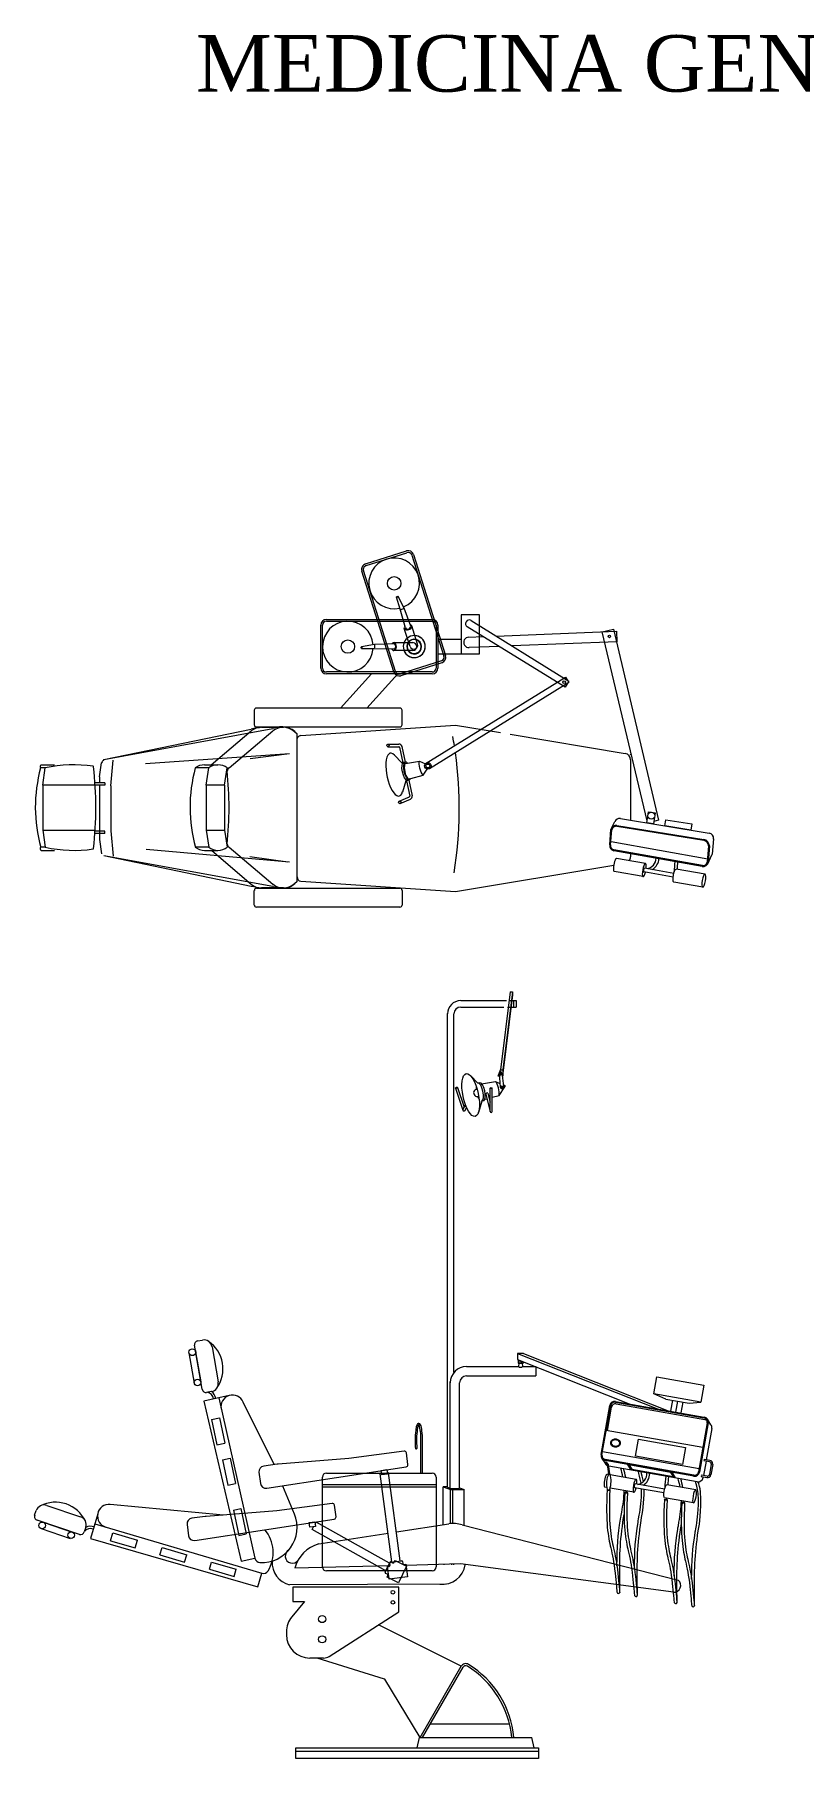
# Model space of a CAD drawing. Header units: metres. Extents: x 249 to 294.6, y -135.5 to -107.4.
# Drawn here: x 272.69 to 275.41, y -130.81 to -124.71 of the extents above; entities that cross this region are included whole.
import ezdxf

# ---------------------------------------------------------------- set-up
doc = ezdxf.new("R2010")
doc.units = ezdxf.units.M
doc.header["$MEASUREMENT"] = 0
doc.layers.add('A. muebles', color=152, linetype='Continuous', lineweight=15)

msp = doc.modelspace()

# ---------------------------------------------------------------- linework, layer by layer
at = {"layer": 'A. muebles'}
for p, q in [((273.863, -126.5804), (274.0081, -126.5343)), ((273.8649, -126.5864), (274.01, -126.5404)), ((274.0273, -126.5493), (274.1407, -126.9067)), ((274.0333, -126.5474), (274.1468, -126.9048)), ((273.9633, -126.963), (273.8499, -126.6056)), ((273.9694, -126.9611), (273.8559, -126.6037)), ((273.9861, -126.7409), (273.9727, -126.6985)), ((274.0004, -126.7364), (273.9786, -126.6957)), ((274.005, -126.8071), (273.9861, -126.7409)), ((274.0232, -126.8013), (274.0004, -126.7364)), ((273.7044, -126.9493), (273.7044, -126.797)), ((273.7108, -126.9493), (273.7108, -126.797)), ((273.7245, -126.7769), (274.0995, -126.7769)), ((273.7245, -126.7833), (274.0995, -126.7833)), ((274.021, -126.8729), (274.0006, -126.8085)), ((274.0476, -126.8644), (274.0272, -126.8)), ((274.1133, -126.797), (274.1133, -126.9493)), ((274.1196, -126.797), (274.1196, -126.9493)), ((274.5702, -127.0171), (274.2235, -126.8026)), ((274.2371, -126.7806), (274.5838, -126.9952)), ((274.7018, -126.8206), (274.7411, -126.8113)), ((274.8605, -127.49), (274.7018, -126.8206)), ((274.7411, -126.8113), (274.9015, -127.488)), ((273.8947, -126.8655), (273.8493, -126.874)), ((273.8947, -126.8804), (273.8502, -126.8804)), ((273.9635, -126.8634), (273.8947, -126.8655)), ((273.9635, -126.8825), (273.8947, -126.8804)), ((274.031, -126.8592), (273.9635, -126.8592)), ((274.1196, -126.8471), (274.2024, -126.8471)), ((274.031, -126.8871), (273.9635, -126.8871)), ((274.1318, -126.924), (273.9866, -126.9701)), ((274.1337, -126.93), (273.9886, -126.9761)), ((274.1196, -126.8992), (274.2024, -126.8992)), ((274.0995, -126.963), (273.7245, -126.963)), ((274.0995, -126.9694), (273.7245, -126.9694)), ((273.7751, -127.0908), (273.8847, -126.9694)), ((273.8675, -127.0908), (273.9772, -126.9694)), ((274.0779, -127.2861), (274.5712, -126.9813)), ((274.5833, -127.0008), (274.09, -127.3056)), ((274.5838, -126.9952), (274.5702, -127.0171)), ((274.5712, -126.9813), (274.5833, -127.0008)), ((272.9365, -127.2734), (273.5354, -127.1627)), ((272.9365, -127.2734), (273.458, -127.1652)), ((273.3165, -127.2919), (273.458, -127.1718)), ((273.3796, -127.3029), (273.5354, -127.1718)), ((273.4951, -127.1588), (273.5726, -127.1588)), ((273.6207, -127.7034), (273.6207, -127.1832)), ((273.6345, -127.1875), (274.1822, -127.1509)), ((274.1822, -127.1509), (274.3413, -127.1776)), ((274.3755, -127.1833), (274.7833, -127.2517)), ((273.9422, -127.2183), (273.9814, -127.2183)), ((273.9422, -127.2275), (273.9814, -127.2275)), ((273.9834, -127.2291), (273.9949, -127.2843)), ((273.9923, -127.2272), (274.0038, -127.2824)), ((272.7288, -127.3029), (272.7121, -127.3029)), ((272.7139, -127.2919), (272.7615, -127.2919)), ((272.72, -127.3636), (272.7288, -127.3029)), ((272.9209, -127.3341), (272.9281, -127.2845)), ((272.9606, -127.3657), (272.9694, -127.2755)), ((273.0836, -127.2872), (273.5934, -127.2513)), ((273.3076, -127.3029), (273.26, -127.3029)), ((273.2927, -127.2919), (273.3403, -127.2919)), ((273.2988, -127.3636), (273.3076, -127.3029)), ((273.3641, -127.3636), (273.3729, -127.3029)), ((273.4549, -127.2699), (273.5934, -127.2513)), ((273.9918, -127.2849), (273.9654, -127.2577)), ((273.9984, -127.2835), (273.9918, -127.2849)), ((274.0049, -127.2821), (273.9974, -127.2837)), ((274.0049, -127.2866), (274.0541, -127.2786)), ((274.0541, -127.2786), (274.0757, -127.2879)), ((274.0669, -127.3285), (274.0813, -127.307)), ((274.8022, -127.274), (274.8022, -127.4878)), ((272.72, -127.3636), (272.72, -127.523)), ((272.9056, -127.3636), (272.72, -127.3636)), ((272.9396, -127.3557), (272.9069, -127.3557)), ((272.9396, -127.3639), (272.9069, -127.3639)), ((272.9209, -127.3341), (272.9209, -127.3557)), ((272.9209, -127.3639), (272.9209, -127.5568)), ((272.9396, -127.3557), (272.9396, -127.3639)), ((272.9606, -127.3657), (272.9606, -127.5252)), ((273.3641, -127.3636), (273.2988, -127.3636)), ((273.2988, -127.3636), (273.2988, -127.523)), ((273.3641, -127.3636), (273.3641, -127.523)), ((274.006, -127.3484), (273.9936, -127.3885)), ((274.0125, -127.347), (274.006, -127.3484)), ((274.0081, -127.348), (274.0196, -127.403)), ((274.018, -127.3458), (274.0104, -127.3471)), ((274.0167, -127.3419), (274.0237, -127.34)), ((274.0171, -127.346), (274.0286, -127.4011)), ((274.0237, -127.34), (274.0669, -127.3285)), ((273.9825, -127.4209), (274.0184, -127.4053)), ((273.9862, -127.4293), (274.0221, -127.4137)), ((274.7342, -127.516), (274.7461, -127.4927)), ((274.7659, -127.4818), (275.0809, -127.5337)), ((274.8593, -127.4972), (274.8632, -127.4731)), ((274.8642, -127.4668), (274.8656, -127.4579)), ((274.8656, -127.4579), (274.875, -127.4594)), ((274.8802, -127.4602), (274.8894, -127.4617)), ((274.8869, -127.4772), (274.8831, -127.501)), ((274.9015, -127.488), (274.8845, -127.492)), ((274.8894, -127.4617), (274.888, -127.4703)), ((274.9234, -127.5078), (274.9269, -127.4861)), ((274.9269, -127.4861), (275.0191, -127.5012)), ((272.72, -127.523), (272.9056, -127.523)), ((272.72, -127.523), (272.7288, -127.5837)), ((272.9396, -127.527), (272.9069, -127.527)), ((272.9396, -127.5352), (272.9069, -127.5352)), ((272.9396, -127.5352), (272.9396, -127.527)), ((272.9606, -127.5252), (272.9694, -127.6154)), ((273.2988, -127.523), (273.3076, -127.5837)), ((273.2988, -127.523), (273.3641, -127.523)), ((273.3641, -127.523), (273.3729, -127.5837)), ((274.728, -127.5751), (274.7326, -127.521)), ((274.7312, -127.5757), (274.7358, -127.5216)), ((274.7529, -127.5096), (275.061, -127.559)), ((274.7534, -127.5064), (275.0615, -127.5558)), ((274.8831, -127.501), (274.8593, -127.4972)), ((275.0155, -127.5229), (274.9234, -127.5078)), ((275.0191, -127.5012), (275.0155, -127.5229)), ((275.0955, -127.5545), (275.0909, -127.6087)), ((272.7288, -127.5837), (272.7121, -127.5837)), ((272.7139, -127.5948), (272.7615, -127.5948)), ((272.9209, -127.5568), (272.9281, -127.6065)), ((272.9365, -127.6132), (273.5354, -127.7221)), ((272.9365, -127.6132), (273.458, -127.7211)), ((273.0857, -127.5904), (273.5934, -127.6353)), ((273.3076, -127.5837), (273.26, -127.5837)), ((273.2927, -127.5948), (273.3403, -127.5948)), ((273.3191, -127.5948), (273.458, -127.7149)), ((273.3796, -127.5837), (273.5354, -127.7149)), ((275.0755, -127.6258), (274.7331, -127.5651)), ((275.056, -127.6516), (274.7426, -127.596)), ((275.0566, -127.6484), (274.7431, -127.5928)), ((274.8022, -127.6066), (274.8022, -127.6178)), ((275.078, -127.5786), (275.0736, -127.6365)), ((275.0752, -127.6421), (275.0904, -127.6105)), ((275.0813, -127.5792), (275.0769, -127.637)), ((273.4529, -127.6167), (273.5882, -127.6349)), ((274.1822, -127.7409), (274.7422, -127.647)), ((274.7507, -127.6705), (274.7441, -127.6694)), ((274.8465, -127.6875), (274.7507, -127.6705)), ((274.8546, -127.6418), (274.7522, -127.6236)), ((274.9526, -127.6896), (274.8493, -127.6713)), ((274.955, -127.6763), (274.8517, -127.658)), ((275.0657, -127.6792), (274.9633, -127.6611)), ((273.4693, -127.7883), (273.4693, -127.7365)), ((273.4769, -127.729), (273.9852, -127.729)), ((273.5726, -127.7279), (273.4951, -127.7279)), ((273.6339, -127.7043), (274.1822, -127.7409)), ((273.9927, -127.7365), (273.9927, -127.7883)), ((275.0575, -127.725), (274.9552, -127.7068)), ((273.9852, -127.7959), (273.4769, -127.7959)), ((274.3754, -128.0953), (274.3411, -128.3726)), ((274.3837, -128.0953), (274.3495, -128.3726)), ((274.3754, -128.0953), (274.3837, -128.0953)), ((274.3837, -128.0953), (274.3837, -128.1062)), ((274.2006, -128.1269), (274.3626, -128.1269)), ((274.2006, -128.1498), (274.3533, -128.1498)), ((274.3837, -128.1062), (274.3495, -128.3834)), ((274.366, -128.1498), (274.3964, -128.1498)), ((274.3753, -128.1269), (274.3964, -128.1269)), ((274.3876, -128.1269), (274.3876, -128.1498)), ((274.3964, -128.1269), (274.3964, -128.1498)), ((274.1533, -129.8505), (274.1533, -128.1727)), ((274.1762, -129.4443), (274.1762, -128.1742)), ((274.2613, -128.4194), (274.2349, -128.3922)), ((274.3328, -128.3943), (274.3411, -128.3726)), ((274.3373, -128.3943), (274.3328, -128.3943)), ((274.3399, -128.3838), (274.3365, -128.3843)), ((274.3365, -128.3843), (274.3403, -128.4333)), ((274.3433, -128.3787), (274.3397, -128.3787)), ((274.3397, -128.3787), (274.3401, -128.3894)), ((274.3401, -128.3894), (274.3433, -128.3894)), ((274.3411, -128.3726), (274.3495, -128.3726)), ((274.3433, -128.3894), (274.3433, -128.3787)), ((274.3461, -128.3827), (274.3433, -128.3832)), ((274.3461, -128.3827), (274.3523, -128.4293)), ((274.3495, -128.3943), (274.3477, -128.3943)), ((274.3495, -128.3726), (274.3495, -128.3943)), ((274.1817, -128.4368), (274.2083, -128.5151)), ((274.1893, -128.4342), (274.2131, -128.5042)), ((274.2679, -128.418), (274.2613, -128.4194)), ((274.2744, -128.4211), (274.3236, -128.4131)), ((274.2894, -128.4591), (274.3043, -128.5196)), ((274.2964, -128.4548), (274.3043, -128.487)), ((274.3043, -128.5196), (274.3043, -128.4368)), ((274.3123, -128.5196), (274.3123, -128.4368)), ((274.3123, -128.4694), (274.3364, -128.463)), ((274.3236, -128.4131), (274.3393, -128.4199)), ((274.3364, -128.463), (274.3568, -128.4326)), ((274.3518, -128.4252), (274.355, -128.4266)), ((274.2086, -128.5118), (274.2175, -128.4966)), ((274.2156, -128.5159), (274.2213, -128.506)), ((274.2755, -128.4829), (274.2631, -128.523)), ((274.282, -128.4815), (274.2755, -128.4829)), ((274.2862, -128.4764), (274.2932, -128.4745)), ((274.3007, -128.4725), (274.3043, -128.4716)), ((273.2378, -129.3744), (273.2564, -129.4814)), ((273.2845, -129.5035), (273.2574, -129.3475)), ((273.2613, -129.3703), (273.2799, -129.4773)), ((273.2683, -129.3319), (273.2856, -129.3289)), ((273.3195, -129.3528), (273.3412, -129.4776)), ((274.4019, -129.3766), (274.4019, -129.3985)), ((274.4231, -129.3766), (274.4019, -129.3766)), ((274.4019, -129.3766), (274.897, -129.5724)), ((274.4231, -129.3766), (274.9354, -129.5793)), ((274.221, -129.4229), (274.4056, -129.4229)), ((274.4019, -129.3985), (274.7966, -129.5546)), ((274.4034, -129.3991), (274.404, -129.4107)), ((274.404, -129.4107), (274.4211, -129.4107)), ((274.4066, -129.4107), (274.4056, -129.4229)), ((274.4094, -129.4015), (274.4094, -129.4107)), ((274.4157, -129.404), (274.4157, -129.4107)), ((274.4185, -129.4107), (274.4195, -129.4229)), ((274.4195, -129.4229), (274.4659, -129.4229)), ((274.4213, -129.4062), (274.4211, -129.4107)), ((274.4659, -129.4229), (274.4659, -129.4561)), ((274.1635, -129.8548), (274.1635, -129.4763)), ((274.1966, -129.8548), (274.1966, -129.4805)), ((274.221, -129.4561), (274.4659, -129.4561)), ((274.8841, -129.5197), (274.8948, -129.4594)), ((274.8948, -129.4594), (275.0616, -129.489)), ((275.0616, -129.489), (275.0509, -129.5493)), ((273.3796, -129.5256), (273.2905, -129.5451)), ((273.2905, -129.5451), (273.4221, -130.1125)), ((273.3174, -129.5115), (273.3001, -129.5145)), ((273.3433, -129.5335), (273.4711, -130.1018)), ((273.5395, -129.7704), (273.4298, -129.5492)), ((274.6974, -129.7346), (274.7283, -129.5608)), ((274.7007, -129.7351), (274.7315, -129.5614)), ((274.7199, -129.6489), (274.7344, -129.5668)), ((274.7486, -129.5494), (275.062, -129.6051)), ((274.7491, -129.5462), (275.0626, -129.6018)), ((274.7515, -129.5549), (275.0649, -129.6105)), ((274.9266, -129.5383), (274.8841, -129.5197)), ((275.0509, -129.5493), (274.8841, -129.5197)), ((274.9266, -129.5383), (275.01, -129.5531)), ((274.95, -129.5425), (274.9432, -129.5806)), ((274.9683, -129.5457), (274.9616, -129.5839)), ((274.9867, -129.549), (274.9799, -129.5872)), ((275.01, -129.5531), (275.0509, -129.5493)), ((273.3173, -129.6108), (273.3459, -129.6046)), ((273.3173, -129.6108), (273.3368, -129.6999)), ((273.3459, -129.6046), (273.3648, -129.6938)), ((275.0739, -129.6221), (275.0431, -129.7959)), ((275.0772, -129.6227), (275.0463, -129.7965)), ((275.0867, -129.6291), (275.0742, -129.6092)), ((274.0596, -129.8005), (274.0596, -129.6848)), ((274.065, -129.8005), (274.065, -129.6848)), ((274.7161, -129.6482), (275.0585, -129.709)), ((274.8196, -129.7404), (274.8303, -129.6801)), ((274.8303, -129.6801), (274.9971, -129.7097)), ((275.0897, -129.6426), (275.0701, -129.7528)), ((273.3368, -129.6999), (273.3648, -129.6938)), ((273.3562, -129.7536), (273.3836, -129.7476)), ((273.3836, -129.7476), (273.4025, -129.8368)), ((273.8038, -129.7486), (273.5532, -129.7687)), ((273.9999, -129.7227), (273.8038, -129.7486)), ((274.0135, -129.77), (274.0081, -129.729)), ((274.7004, -129.748), (274.7129, -129.7679)), ((275.045, -129.7852), (274.7026, -129.7245)), ((275.026, -129.8078), (274.7126, -129.7522)), ((274.9864, -129.77), (274.8196, -129.7404)), ((274.9971, -129.7097), (274.9864, -129.77)), ((275.083, -129.7551), (275.0636, -129.7517)), ((273.3562, -129.7536), (273.3757, -129.8427)), ((273.4857, -129.7973), (273.491, -129.8371)), ((273.5503, -129.769), (273.5026, -129.7753)), ((273.5131, -129.854), (274.0072, -129.7782)), ((273.7245, -129.8005), (274.0995, -129.8005)), ((273.9202, -129.8023), (273.9154, -129.8029)), ((273.9568, -130.1149), (273.9154, -129.8029)), ((273.9187, -129.7906), (273.9385, -129.7879)), ((273.9209, -129.807), (273.9187, -129.7906)), ((273.9407, -129.8044), (273.9209, -129.807)), ((273.9385, -129.7879), (273.9407, -129.8044)), ((273.9449, -129.799), (273.94, -129.7997)), ((273.9862, -130.111), (273.9449, -129.799)), ((275.0255, -129.811), (274.712, -129.7554)), ((274.7201, -129.7698), (274.7148, -129.7621)), ((274.724, -129.7704), (274.7156, -129.7602)), ((274.7238, -129.8051), (274.7194, -129.8044)), ((274.7252, -129.8024), (274.7201, -129.7698)), ((274.7291, -129.8029), (274.724, -129.7704)), ((275.038, -129.8309), (274.7248, -129.7753)), ((274.8217, -129.8225), (274.73, -129.8062)), ((274.7899, -129.7692), (274.8024, -129.7891)), ((274.9437, -129.7977), (274.7954, -129.7714)), ((274.7954, -129.7714), (274.8063, -129.7886)), ((274.7971, -129.7717), (274.8066, -129.7868)), ((274.8063, -129.7886), (274.9545, -129.8149)), ((274.8066, -129.7868), (274.9532, -129.8128)), ((274.9437, -129.7977), (274.9545, -129.8149)), ((274.9476, -129.7972), (274.9601, -129.8171)), ((275.0721, -129.8165), (275.0527, -129.813)), ((275.073, -129.8114), (275.0536, -129.808)), ((275.0692, -129.7579), (275.0601, -129.8091)), ((275.0821, -129.7602), (275.0627, -129.7567)), ((275.0879, -129.7684), (275.0813, -129.8057)), ((275.0929, -129.7693), (275.0863, -129.8066)), ((273.3757, -129.8427), (273.4025, -129.8368)), ((273.6116, -129.9454), (273.5708, -129.8464)), ((273.7108, -130.1327), (273.7108, -129.8142)), ((274.1133, -129.8423), (273.7108, -129.8423)), ((274.1133, -129.8504), (273.7108, -129.8504)), ((274.1133, -129.8142), (274.1133, -130.1327)), ((274.1533, -129.8495), (274.1387, -129.8495)), ((274.1387, -129.8495), (274.1647, -129.8582)), ((274.1387, -129.9824), (274.1387, -129.8495)), ((274.1533, -129.8505), (274.1635, -129.8548)), ((274.1635, -129.8548), (274.1966, -129.8548)), ((274.1647, -129.8582), (274.1727, -129.8582)), ((274.1647, -129.9789), (274.1647, -129.8582)), ((274.1727, -129.8582), (274.2127, -129.8582)), ((274.1727, -129.9788), (274.1727, -129.8582)), ((274.1966, -129.8528), (274.2127, -129.8582)), ((274.2127, -129.9875), (274.2127, -129.8582)), ((274.7179, -129.8513), (274.7112, -129.8501)), ((274.8136, -129.8683), (274.7297, -129.8534)), ((274.9198, -129.8704), (274.8165, -129.8521)), ((274.9222, -129.8571), (274.8189, -129.8387)), ((275.0328, -129.86), (274.9304, -129.8418)), ((275.0592, -129.8142), (275.0589, -129.8163)), ((272.6912, -129.9498), (272.6968, -129.9331)), ((272.7339, -129.9147), (272.854, -129.9551)), ((273.3602, -129.9487), (272.9592, -129.9113)), ((273.549, -129.9336), (273.2984, -129.9537)), ((273.3951, -129.9317), (273.4214, -129.926)), ((273.3951, -129.9317), (273.4145, -130.0208)), ((273.4214, -129.926), (273.4403, -130.0152)), ((273.745, -129.9076), (273.549, -129.9336)), ((273.7587, -129.9549), (273.7533, -129.9139)), ((275.0247, -129.9057), (274.9223, -129.8876)), ((272.8497, -130.0173), (272.6997, -129.9669)), ((272.714, -129.9968), (272.8169, -130.0315)), ((272.7216, -129.9742), (272.8245, -130.0089)), ((272.8724, -129.9922), (272.8668, -130.0088)), ((272.9146, -129.9442), (272.8892, -130.0319)), ((272.9042, -129.9799), (273.4958, -130.1552)), ((273.2309, -129.9823), (273.2361, -130.022)), ((273.2954, -129.954), (273.2478, -129.9602)), ((273.2582, -130.0389), (273.7524, -129.9631)), ((273.6639, -129.9755), (273.6837, -129.9729)), ((273.666, -129.992), (273.6639, -129.9755)), ((273.6858, -129.9894), (273.666, -129.992)), ((273.674, -129.9996), (273.6793, -129.9902)), ((273.6837, -129.9729), (273.6858, -129.9894)), ((273.6847, -129.9807), (273.6886, -129.9737)), ((273.9475, -130.1196), (273.6886, -129.9737)), ((273.9726, -130.0085), (274.1587, -129.9799)), ((274.2053, -129.9839), (274.9709, -130.1798)), ((272.8892, -130.0319), (273.4818, -130.2035)), ((272.9598, -130.0396), (272.9679, -130.0116)), ((272.9598, -130.0396), (273.0474, -130.065)), ((272.9679, -130.0116), (273.0553, -130.0375)), ((273.0474, -130.065), (273.0553, -130.0375)), ((273.4145, -130.0208), (273.4403, -130.0152)), ((273.9348, -130.1466), (273.674, -129.9996)), ((273.6976, -130.0507), (273.9433, -130.013)), ((273.1349, -130.0903), (273.1427, -130.0634)), ((273.1349, -130.0903), (273.2225, -130.1157)), ((273.1427, -130.0634), (273.2302, -130.0893)), ((273.2225, -130.1157), (273.2302, -130.0893)), ((273.3101, -130.141), (273.3176, -130.1152)), ((273.3176, -130.1152), (273.405, -130.1411)), ((273.4221, -130.1125), (273.4711, -130.1018)), ((273.9328, -130.1508), (273.9489, -130.1167)), ((273.9528, -130.1154), (273.9902, -130.1105)), ((273.9538, -130.1149), (273.9601, -130.1179)), ((273.965, -130.1162), (273.9678, -130.1103)), ((273.9678, -130.1103), (274.0083, -130.1295)), ((273.9943, -130.1136), (273.9952, -130.1205)), ((273.3101, -130.141), (273.3977, -130.1664)), ((273.3977, -130.1664), (273.405, -130.1411)), ((273.4818, -130.2035), (273.4958, -130.1552)), ((273.9501, -130.1286), (273.6124, -130.1374)), ((274.0995, -130.1464), (273.7245, -130.1464)), ((273.9408, -130.1586), (273.9345, -130.1557)), ((273.9398, -130.1694), (273.9426, -130.1635)), ((273.9803, -130.1885), (273.9398, -130.1694)), ((273.941, -130.1314), (273.9474, -130.1305)), ((273.9469, -130.1758), (273.941, -130.1314)), ((274.0116, -130.1672), (273.9469, -130.1758)), ((273.9505, -130.1264), (273.9496, -130.1195)), ((274.0083, -130.1295), (273.9803, -130.1885)), ((273.9993, -130.1237), (274.0057, -130.1228)), ((274.0057, -130.1228), (274.0116, -130.1672)), ((274.1993, -130.1222), (274.0063, -130.1272)), ((274.1423, -130.1251), (274.1423, -130.1236)), ((274.1683, -130.1251), (274.1683, -130.123)), ((274.1763, -130.1251), (274.1763, -130.1228)), ((274.9545, -130.2224), (274.1993, -130.1222)), ((274.1463, -130.1936), (273.5944, -130.1955)), ((273.981, -130.2041), (273.6052, -130.2041)), ((273.6052, -130.2041), (273.6052, -130.2553)), ((273.981, -130.2921), (273.981, -130.2041)), ((273.6472, -130.2553), (273.6022, -130.3094)), ((273.6052, -130.2553), (273.6472, -130.2553)), ((273.7349, -130.4494), (273.981, -130.2921)), ((273.583, -130.3625), (273.583, -130.3723)), ((274.2021, -130.4844), (273.9091, -130.3381)), ((273.7145, -130.4554), (273.6661, -130.4554)), ((273.9303, -130.5296), (273.6915, -130.4554)), ((274.0567, -130.7363), (274.2021, -130.4844)), ((274.0567, -130.7363), (273.9314, -130.5304)), ((274.0652, -130.7363), (274.2085, -130.4881)), ((274.0929, -130.6884), (274.3729, -130.6884)), ((273.6166, -130.7728), (274.4757, -130.7728)), ((273.6166, -130.8112), (273.6166, -130.7728)), ((274.4757, -130.7868), (273.6166, -130.7868)), ((274.0461, -130.7728), (274.0539, -130.7363)), ((274.0539, -130.7363), (274.4526, -130.7363)), ((274.4604, -130.7728), (274.4526, -130.7363)), ((274.4757, -130.7728), (274.4757, -130.8112)), ((274.4757, -130.8112), (273.6166, -130.8112))]:
    msp.add_line(p, q, dxfattribs=at)
msp.add_lwpolyline([(274.2024, -126.8992), (274.2669, -126.8992), (274.2669, -126.7609), (274.2024, -126.7609)], close=True, dxfattribs=at)
for points in [[(274.3262, -126.8357), (274.7516, -126.819), (274.753, -126.8562), (274.3828, -126.8707)], [(274.2286, -126.8396), (274.2801, -126.8376)], [(274.3366, -126.8725), (274.2301, -126.8767)]]:
    msp.add_lwpolyline(points, dxfattribs=at)
msp.add_lwpolyline([(273.4769, -127.1577), (273.9852, -127.1577, 0.414214), (273.9927, -127.1501), (273.9927, -127.0983, 0.414214), (273.9852, -127.0908), (273.4769, -127.0908, 0.414214), (273.4693, -127.0983), (273.4693, -127.1501, 0.414214)], format="xyb", close=True, dxfattribs=at)
for centre, radius in [((273.9646, -126.6491), 0.0238), ((273.8007, -126.8731), 0.0238), ((274.727, -126.837), 0.00446), ((274.5665, -126.9986), 0.00485), ((273.9427, -127.2229), 0.00462), ((274.0839, -127.2958), 0.0115), ((274.0839, -127.2958), 0.00689), ((273.9848, -127.4249), 0.00462), ((274.8756, -127.4719), 0.0125), ((274.3473, -128.4319), 0.00316), ((273.2496, -129.3723), 0.0119), ((273.2682, -129.4793), 0.0119), ((272.7178, -129.9855), 0.0119), ((272.8207, -130.0202), 0.0119), ((273.9601, -130.2222), 0.00632), ((273.9601, -130.258), 0.00632), ((273.7096, -130.3174), 0.0126), ((273.7096, -130.389), 0.0126)]:
    msp.add_circle(centre, radius, dxfattribs=at)
for centre, radius, start, end in [((273.9646, -126.6491), 0.0899, 291.98041, 282.95692), ((274.0142, -126.5535), 0.0201, 17.60919, 107.60919), ((274.0142, -126.5535), 0.0137, 17.60919, 107.60919), ((273.869, -126.5995), 0.0201, 107.60919, 197.60919), ((273.869, -126.5995), 0.0137, 107.60919, 197.60919), ((273.9822, -126.7115), 0.0308, 282.75142, 306.17589), ((273.7245, -126.797), 0.0201, 90, 180), ((273.8007, -126.8731), 0.0899, 4.37122, 355.34773), ((273.7245, -126.797), 0.0137, 90, 180), ((274.0995, -126.797), 0.0201, 0, 90), ((274.0995, -126.797), 0.0137, 0, 90), ((274.2303, -126.7916), 0.0129, 58.2482, 238.2482), ((273.8655, -126.8753), 0.0308, 355.14223, 18.5667), ((274.0358, -126.8731), 0.0389, 128.66566, 86.55272), ((274.0358, -126.8731), 0.0389, 201.05647, 158.94353), ((274.0358, -126.8731), 0.0262, 139.83167, 75.38671), ((274.0358, -126.8731), 0.0249, 141.79724, 73.42114), ((274.0358, -126.8731), 0.0262, 212.22248, 147.77752), ((274.0358, -126.8731), 0.0249, 214.18805, 145.81195), ((274.0342, -126.8681), 0.014, 199.94091, 15.27747), ((274.0305, -126.8731), 0.014, 272.33172, 87.66828), ((274.2294, -126.8582), 0.0186, 92.25331, 272.25331), ((274.1276, -126.9109), 0.0137, 287.60919, 17.60919), ((274.1276, -126.9109), 0.0201, 287.60919, 17.60919), ((273.7245, -126.9493), 0.0201, 180, 270), ((273.7245, -126.9493), 0.0137, 180, 270), ((273.9825, -126.957), 0.0201, 197.60919, 287.60919), ((273.9825, -126.957), 0.0137, 197.60919, 287.60919), ((274.0995, -126.9493), 0.0137, 270, 360), ((274.0995, -126.9493), 0.0201, 270, 360), ((274.0148, -130.2726), 3.1569, 99.47449, 100.15874), ((273.4951, -127.2183), 0.0595, 90, 128.62264), ((273.5635, -127.2336), 0.0762, 41.35276, 111.58109), ((273.5726, -127.2183), 0.0595, 36.08464, 128.62264), ((273.6363, -127.2038), 0.0164, 96.40915, 162.08545), ((273.9814, -127.2295), 0.0112, 11.76201, 90), ((273.9814, -127.2295), 0.00201, 11.76201, 90), ((272.7623, -127.4472), 1.433, 8.94846, 10.26093), ((272.7623, -127.4472), 1.433, 350.89331, 7.95183), ((274.7885, -127.2123), 0.0137, 77.40275, 80.48391), ((273.226, -127.4423), 0.5325, 164.82238, 195.45945), ((272.717, -127.298), 0.00693, 116.97403, 224.48191), ((272.8293, -127.7546), 0.4627, 81.46148, 102.53813), ((272.8977, -127.299), 0.00201, 6.78121, 81.46148), ((271.6838, -127.4433), 1.2244, 353.21879, 6.78121), ((272.9641, -127.303), 0.0404, 133.0045, 152.75094), ((273.774, -127.4423), 0.5325, 164.82238, 195.45945), ((273.2927, -127.3456), 0.0538, 90, 127.37015), ((273.3403, -127.3456), 0.0538, 52.62985, 127.37015), ((273.3901, -127.3169), 0.0175, 126.81792, 170.28498), ((274.7796, -127.274), 0.0226, 0, 80.48391), ((274.8002, -127.2566), 0.00201, 0, 80.48391), ((272.1553, -127.4433), 1.2244, 353.93512, 6.06488), ((274.0176, -127.4034), 0.00201, 293.52403, 11.76201), ((274.0176, -127.4034), 0.0112, 293.52403, 11.76201), ((274.7628, -127.4996), 0.018, 79.93786, 157.51349), ((274.7503, -127.5241), 0.018, 79.93786, 169.93786), ((274.7503, -127.5241), 0.0147, 79.93786, 169.93786), ((275.0777, -127.5514), 0.018, 349.93786, 79.93786), ((272.717, -127.5886), 0.00693, 135.51809, 243.02597), ((272.8293, -127.1321), 0.4627, 257.46187, 278.53852), ((272.8977, -127.5877), 0.00201, 278.53852, 353.21879), ((273.2927, -127.541), 0.0538, 232.62985, 270), ((273.3403, -127.541), 0.0538, 232.62985, 307.37015), ((273.3901, -127.5697), 0.0175, 189.71502, 233.18208), ((274.7457, -127.5783), 0.018, 169.93786, 259.93786), ((274.7457, -127.5783), 0.0147, 169.93786, 259.93786), ((275.0563, -127.5803), 0.0218, 4.34638, 77.66415), ((275.0564, -127.5801), 0.0249, 2.10222, 78.06514), ((275.0731, -127.6055), 0.018, 344.16791, 349.93786), ((274.7796, -127.6178), 0.0226, 322.28392, 0), ((274.8537, -127.6209), 0.0392, 280.06043, 357.40697), ((274.8537, -127.6209), 0.0491, 301.27889, 355.90403), ((275.2269, -127.6722), 0.2704, 171.96861, 179.75292), ((275.2269, -127.6722), 0.2606, 172.04531, 177.67147), ((275.0591, -127.6339), 0.018, 259.93786, 349.93786), ((275.0591, -127.6339), 0.0147, 259.93786, 349.93786), ((273.4951, -127.6684), 0.0595, 231.37736, 270), ((273.6178, -126.9472), 0.7902, 258.33024, 261.06814), ((273.4769, -127.7365), 0.00755, 90, 180), ((273.5658, -127.6571), 0.0718, 244.94331, 319.7848), ((273.5726, -127.6684), 0.0595, 231.37736, 323.91536), ((273.6362, -127.689), 0.0155, 180.22275, 261.71471), ((273.9852, -127.7365), 0.00755, 0, 90), ((273.4769, -127.7883), 0.00755, 180, 270), ((273.9852, -127.7883), 0.00755, 270, 0), ((274.2006, -128.1742), 0.0473, 90, 180), ((274.2006, -128.1742), 0.0244, 90, 180), ((274.2586, -128.4537), 0.0125, 88.33138, 296.60898), ((274.2937, -128.4583), 0.00441, 53.43198, 197.04786), ((274.3467, -128.4323), 0.00641, 189.48903, 27.3623), ((274.3534, -128.4303), 0.00403, 326.17068, 66.73395), ((274.2121, -128.5138), 0.00403, 198.75929, 329.75965), ((274.3083, -128.5194), 0.00403, 183.87874, 356.12126), ((273.2707, -129.3452), 0.0135, 99.86331, 189.86331), ((273.2907, -129.3578), 0.0293, 9.86331, 99.86331), ((273.2404, -129.4308), 0.1179, 324.38809, 55.33853), ((274.221, -129.4805), 0.0576, 90, 180), ((274.4125, -129.414), 0.0113, 232.29666, 307.91364), ((273.2978, -129.5012), 0.0135, 189.86331, 279.86331), ((273.3124, -129.4826), 0.0293, 279.86331, 9.86331), ((274.221, -129.4805), 0.0244, 90, 180), ((273.2974, -129.5409), 0.0271, 6.81253, 80.56791), ((273.2974, -129.5409), 0.0354, 6.81253, 56.16765), ((273.3919, -129.5648), 0.0411, 22.39117, 192.31454), ((274.746, -129.5639), 0.018, 79.93786, 169.93786), ((274.746, -129.5639), 0.0147, 79.93786, 169.93786), ((274.7489, -129.5694), 0.0147, 79.93786, 169.93786), ((274.0518, -129.6305), 0.00604, 35.91954, 135.46277), ((275.0594, -129.6195), 0.0147, 349.93786, 79.93786), ((275.0594, -129.6195), 0.018, 349.93786, 79.93786), ((275.0624, -129.625), 0.0147, 40.45046, 79.93786), ((275.072, -129.6394), 0.018, 349.93786, 34.93786), ((274.0008, -129.7299), 0.00734, 7.54744, 97.54744), ((274.0423, -129.7119), 0.00289, 208.67176, 346.33408), ((274.7152, -129.7377), 0.018, 169.93786, 259.93786), ((274.7152, -129.7377), 0.0147, 169.93786, 259.93786), ((275.0658, -129.7547), 0.00376, 126.97367, 212.90205), ((273.5052, -129.7948), 0.0197, 97.54744, 187.54744), ((273.5661, -129.9153), 0.1472, 95.01583, 96.15972), ((273.7245, -129.8142), 0.0137, 90, 180), ((274.0063, -129.7709), 0.00734, 277.54744, 7.54744), ((274.0995, -129.8142), 0.0137, 0, 90), ((274.7277, -129.7576), 0.018, 209.51643, 247.51766), ((274.7907, -129.8371), 0.0742, 152.08217, 196.53429), ((274.7273, -129.8017), 0.00222, 198.12227, 325.6263), ((274.6433, -129.8292), 0.0897, 341.11317, 17.01288), ((274.8208, -129.8017), 0.0392, 280.06043, 3.40682), ((274.8208, -129.8017), 0.0491, 301.27889, 0.67139), ((275.1941, -129.853), 0.2704, 171.11224, 179.75292), ((275.1941, -129.853), 0.2606, 171.15659, 177.67147), ((275.0286, -129.7933), 0.018, 259.93786, 349.93786), ((275.0286, -129.7933), 0.0147, 259.93786, 349.93786), ((275.0576, -129.8113), 0.00519, 140.32431, 199.5514), ((275.0743, -129.8044), 0.0122, 259.93786, 349.93786), ((275.0743, -129.8044), 0.0071, 259.93786, 349.93786), ((275.0809, -129.7672), 0.0071, 349.93786, 79.93786), ((275.0809, -129.7672), 0.0122, 349.93786, 79.93786), ((273.5105, -129.8345), 0.0197, 187.54744, 277.54744), ((275.0411, -129.8132), 0.018, 259.93786, 349.93786), ((272.7246, -129.9425), 0.0293, 71.40189, 161.40189), ((272.7649, -130.0214), 0.1179, 25.92667, 116.87711), ((272.9548, -129.9521), 0.0411, 83.92975, 253.85312), ((273.746, -129.9149), 0.00734, 7.54744, 97.54744), ((272.704, -129.9541), 0.0135, 161.40189, 251.40189), ((272.8447, -129.9829), 0.0293, 341.40189, 71.40189), ((272.8888, -130.0238), 0.0271, 68.35111, 142.10649), ((272.8888, -130.0238), 0.0354, 68.35111, 117.70623), ((273.2504, -129.9797), 0.0197, 97.54744, 187.54744), ((273.3112, -130.1003), 0.1472, 95.01583, 96.15972), ((273.4955, -129.9922), 0.1251, 267.17572, 21.99175), ((273.7514, -129.9559), 0.00734, 277.54744, 7.54744), ((274.1738, -130.0785), 0.0998, 71.57406, 98.72451), ((272.8541, -130.0045), 0.0135, 251.40189, 341.40189), ((273.2556, -130.0194), 0.0197, 187.54744, 277.54744), ((273.4111, -130.0816), 0.1251, 328.71429, 40.19653), ((273.7334, -130.1712), 0.1257, 106.54579, 164.42363), ((273.4903, -130.0976), 0.0197, 192.31454, 267.17572), ((273.6127, -130.1172), 0.0804, 176.10344, 256.83999), ((273.6039, -130.094), 0.0252, 117.32428, 324.67552), ((273.9523, -130.1182), 0.00366, 64.6775, 154.6775), ((273.9532, -130.1191), 0.00366, 97.54744, 187.54744), ((273.9617, -130.1146), 0.00366, 244.6775, 334.6775), ((273.9907, -130.1141), 0.00366, 7.54744, 97.54744), ((273.5013, -130.1363), 0.0197, 253.85312, 328.71429), ((273.7245, -130.1327), 0.0137, 180, 270), ((273.9361, -130.1524), 0.00366, 154.6775, 244.6775), ((273.9393, -130.162), 0.00366, 334.6775, 64.6775), ((273.9469, -130.1269), 0.00366, 277.54744, 7.54744), ((273.9988, -130.12), 0.00366, 187.54744, 277.54744), ((274.0995, -130.1327), 0.0137, 270, 360), ((274.1362, -130.1133), 0.0809, 262.84027, 351.63643), ((274.9557, -130.1984), 0.024, 267.09142, 50.55241), ((274.7592, -130.2217), 0.005, 187.81053, 341.87878), ((274.8212, -130.2327), 0.005, 187.81053, 341.87878), ((274.9618, -130.2576), 0.005, 187.81053, 341.87878), ((275.0237, -130.2686), 0.005, 187.81053, 341.87878), ((273.6661, -130.3625), 0.0831, 140.23838, 180), ((273.6661, -130.3723), 0.0831, 180, 270), ((273.7145, -130.4175), 0.0379, 270, 302.58449), ((274.2181, -130.4936), 0.0185, 58.45022, 150), ((274.2181, -130.4936), 0.0111, 58.45022, 150), ((274.0501, -130.7674), 0.3323, 5.35973, 58.45022), ((274.0501, -130.7674), 0.3397, 5.24281, 58.45022), ((273.9297, -130.5315), 0.00201, 31.31386, 72.74609)]:
    msp.add_arc(centre, radius, start, end, dxfattribs=at)
for centre, major_axis, ratio in [((273.9756, -126.697), (0.00287, 0.00154), 0.424855), ((273.8496, -126.8772), (-0.0006, 0.0032), 0.424855), ((274.2357, -128.4612), (0.0158, -0.0758), 0.353086), ((274.1855, -128.4355), (-0.0038, -0.00129), 0.40241), ((274.3083, -128.4368), (-0.00402, 0), 0.40241), ((274.7486, -129.6936), (-0.0166, 0.0029), 0.902158), ((274.7152, -129.7612), (-0.000383, -0.000948), 0.427448), ((274.786, -129.8692), (-0.00486, 0.00044), 0.52127), ((274.9266, -129.8942), (-0.00486, 0.00044), 0.52127), ((274.9886, -129.9052), (-0.00486, 0.00044), 0.52127)]:
    msp.add_ellipse(centre, major_axis=major_axis, ratio=ratio, dxfattribs=at)
for centre, major_axis, ratio, start_param, end_param in [((274.0139, -126.8043), (0.0133, 0.0042), 0.650697, 2.28253, 7.103308), ((274.0141, -126.8042), (0.00908, 0.00288), 0.704631, 3.0998, 6.324978), ((273.9635, -126.8731), (0, 0.014), 0.650697, 2.28253, 7.103308), ((273.9635, -126.8729), (0, 0.00953), 0.704631, 3.0998, 6.324978), ((273.9662, -127.3267), (0.0158, -0.0758), 0.353086, 2.634251, 6.873802), ((274.0108, -127.3142), (-0.0059, 0.0276), 0.307895, 6.252432, 9.455532), ((274.011, -127.3141), (0.0061, -0.032), 0.353086, 8.887512, 9.424778), ((274.011, -127.3141), (0.0061, -0.032), 0.353086, 6.360212, 6.823452), ((274.7481, -127.6465), (0.0041, 0.0229), 0.246686, 0, 3.141593), ((274.8505, -127.6647), (0.0041, 0.0229), 0.246686, 5.00771, 10.700253), ((274.8505, -127.6647), (0.00118, 0.00666), 0.385545, 0, 3.141593), ((274.268, -128.4513), (-0.0066, 0.0319), 0.353086, 0.762886, 1.19163), ((274.268, -128.4513), (-0.0066, 0.0319), 0.353086, 1.978164, 2.442893), ((274.268, -128.4513), (-0.0066, 0.0319), 0.353086, 3.218619, 6.283185), ((274.2745, -128.4499), (-0.0066, 0.0319), 0.353086, 3.218619, 6.283185), ((274.3237, -128.4419), (-0.0066, 0.0319), 0.353086, 3.919657, 5.76074), ((274.0491, -129.6848), (0, -0.0591), 0.178607, 3.288653, 5.215923), ((274.0545, -129.6848), (0, -0.0591), 0.178607, 7.853982, 11.485552), ((274.0518, -129.6326), (-0.00226, 0.00002), 0.95387, 3.810051, 5.641964), ((274.0491, -129.6848), (0, -0.0591), 0.178607, 1.570796, 2.701814), ((274.7153, -129.8272), (0.0041, 0.0229), 0.246686, 0, 3.141593), ((274.724, -129.8582), (-0.00486, 0.00044), 0.52127, 6.074923, 9.903727), ((274.7239, -129.8582), (0.0043, 0), 0.399324, 3.141593, 6.283185), ((274.8177, -129.8454), (0.0041, 0.0229), 0.246686, 5.00771, 10.700253), ((274.8177, -129.8454), (0.00118, 0.00666), 0.385545, 0, 3.141593)]:
    msp.add_ellipse(centre, major_axis=major_axis, ratio=ratio, start_param=start_param, end_param=end_param, dxfattribs=at)
at = {"layer": 'A. muebles', "extrusion": (0, 0, -1)}
for centre, major_axis, ratio, start_param, end_param in [((274.0054, -127.3153), (0.007, -0.0318), 0.353086, 6.360212, 9.424778), ((274.0119, -127.3139), (0.007, -0.0318), 0.353086, 6.360212, 9.424778), ((274.0678, -127.3039), (0.0095, -0.0312), 0.353086, 7.06125, 8.902333), ((274.9592, -127.6839), (0.0041, 0.0229), 0.246686, 3.141593, 6.283185), ((274.9264, -129.8647), (0.0041, 0.0229), 0.246686, 3.141593, 6.283185)]:
    msp.add_ellipse(centre, major_axis=major_axis, ratio=ratio, start_param=start_param, end_param=end_param, dxfattribs=at)
for centre in [(275.0616, -127.7021), (275.0288, -129.8829)]:
    msp.add_ellipse(centre, major_axis=(0.0041, 0.0229), ratio=0.246686, dxfattribs=at)
at = {"layer": 'A. muebles'}
for points, knots in [([(274.7349, -129.6912), (274.7347, -129.692), (274.7347, -129.6928), (274.7348, -129.6948), (274.7351, -129.6961), (274.736, -129.6985), (274.7367, -129.6997), (274.7385, -129.7018), (274.7396, -129.7028), (274.742, -129.7043), (274.7434, -129.7049), (274.7462, -129.7058), (274.7477, -129.706), (274.7507, -129.706), (274.7521, -129.7058), (274.7549, -129.705), (274.7561, -129.7043), (274.7584, -129.7028), (274.7594, -129.7019), (274.761, -129.6999), (274.7616, -129.6987), (274.7623, -129.6963), (274.7625, -129.6951), (274.7624, -129.6926), (274.7622, -129.6913), (274.7612, -129.6889), (274.7605, -129.6877), (274.7588, -129.6856), (274.7577, -129.6846), (274.7553, -129.683), (274.754, -129.6824), (274.7511, -129.6816), (274.7497, -129.6813), (274.7467, -129.6813), (274.7452, -129.6815), (274.7425, -129.6823), (274.7412, -129.6829), (274.7389, -129.6844), (274.7379, -129.6853), (274.7363, -129.6873), (274.7357, -129.6884), (274.7351, -129.6901), (274.735, -129.6907), (274.7349, -129.6912)], [0, 0, 0, 0, 0.198831, 0.198831, 0.511867, 0.511867, 0.824903, 0.824903, 1.137939, 1.137939, 1.450975, 1.450975, 1.764011, 1.764011, 2.077047, 2.077047, 2.390083, 2.390083, 2.70312, 2.70312, 3.016156, 3.016156, 3.329192, 3.329192, 3.642228, 3.642228, 3.955264, 3.955264, 4.2683, 4.2683, 4.581336, 4.581336, 4.894372, 4.894372, 5.207408, 5.207408, 5.520444, 5.520444, 5.83348, 5.83348, 6.146517, 6.146517, 6.283185, 6.283185, 6.283185, 6.283185]), ([(274.7192, -129.8578), (274.7125, -129.9775), (274.7297, -130.0576), (274.7462, -130.1272), (274.7533, -130.2217), (274.7542, -130.2224)], [0, 0, 0, 0, 57.693336, 95.428029, 120.984904, 120.984904, 120.984904, 120.984904]), ([(274.7289, -129.8587), (274.7222, -129.9784), (274.7394, -130.0585), (274.7563, -130.1294), (274.7651, -130.2502), (274.7621, -130.109), (274.7642, -130.0456), (274.7773, -129.9575)], [0, 0, 0, 0, 57.693336, 95.428029, 123.26581, 136.853827, 222.062012, 222.062012, 222.062012, 222.062012]), ([(274.7812, -129.8688), (274.7745, -129.9885), (274.7917, -130.0686), (274.8082, -130.1382), (274.8153, -130.2327), (274.8162, -130.2334)], [0, 0, 0, 0, 57.693336, 95.428029, 120.984904, 120.984904, 120.984904, 120.984904]), ([(274.7909, -129.8697), (274.7842, -129.9894), (274.8014, -130.0695), (274.8183, -130.1404), (274.827, -130.2612), (274.8241, -130.12), (274.8262, -130.0566), (274.8393, -129.9685)], [0, 0, 0, 0, 57.693336, 95.428029, 123.26581, 136.853827, 222.062012, 222.062012, 222.062012, 222.062012]), ([(274.9218, -129.8937), (274.9151, -130.0135), (274.9323, -130.0935), (274.9488, -130.1631), (274.9559, -130.2576), (274.9568, -130.2583)], [0, 0, 0, 0, 57.693336, 95.428029, 120.984904, 120.984904, 120.984904, 120.984904]), ([(274.9315, -129.8946), (274.9248, -130.0144), (274.942, -130.0944), (274.9589, -130.1653), (274.9676, -130.2861), (274.9647, -130.145), (274.9668, -130.0816), (274.9799, -129.9935)], [0, 0, 0, 0, 57.693336, 95.428029, 123.26581, 136.853827, 222.062012, 222.062012, 222.062012, 222.062012]), ([(274.9837, -129.9047), (274.9771, -130.0245), (274.9943, -130.1045), (275.0108, -130.1741), (275.0179, -130.2686), (275.0188, -130.2693)], [0, 0, 0, 0, 57.693336, 95.428029, 120.984904, 120.984904, 120.984904, 120.984904]), ([(274.9935, -129.9056), (274.9868, -130.0254), (275.004, -130.1054), (275.0209, -130.1763), (275.0296, -130.2971), (275.0267, -130.156), (275.0288, -130.0926), (275.0419, -130.0045)], [0, 0, 0, 0, 57.693336, 95.428029, 123.26581, 136.853827, 222.062012, 222.062012, 222.062012, 222.062012]), ([(274.7537, -130.1287), (274.754, -130.0649), (274.7576, -130.0167), (274.7672, -129.9591), (274.7707, -129.9383)], [157.743945, 157.743945, 157.743945, 157.743945, 230.231951, 233.396153, 233.396153, 233.396153, 233.396153]), ([(274.8157, -130.1397), (274.816, -130.0759), (274.8195, -130.0277), (274.8292, -129.9701), (274.8327, -129.9493)], [157.743945, 157.743945, 157.743945, 157.743945, 230.231951, 233.396153, 233.396153, 233.396153, 233.396153]), ([(274.9563, -130.1647), (274.9566, -130.1009), (274.9602, -130.0527), (274.9698, -129.995), (274.9733, -129.9743)], [157.743945, 157.743945, 157.743945, 157.743945, 230.231951, 233.396153, 233.396153, 233.396153, 233.396153]), ([(275.0183, -130.1757), (275.0186, -130.1119), (275.0221, -130.0637), (275.0318, -130.006), (275.0353, -129.9853)], [157.743945, 157.743945, 157.743945, 157.743945, 230.231951, 233.396153, 233.396153, 233.396153, 233.396153])]:
    msp.add_open_spline(points, degree=3, knots=knots, dxfattribs=at)
for points in [[(274.775, -129.8142), (274.7729, -129.8037), (274.7702, -129.7933), (274.7675, -129.7829)], [(274.7849, -129.816), (274.7827, -129.8052), (274.78, -129.7945), (274.7773, -129.7838)], [(274.8391, -129.8364), (274.8349, -129.8147), (274.8322, -129.8043), (274.8295, -129.7939)], [(274.8477, -129.8303), (274.8447, -129.8162), (274.842, -129.8055), (274.8392, -129.7948)], [(274.7707, -129.9383), (274.7749, -129.9136), (274.779, -129.8877), (274.7793, -129.8622)], [(274.789, -129.8674), (274.789, -129.8662), (274.789, -129.8651), (274.7891, -129.8639)], [(274.8327, -129.9493), (274.8369, -129.9246), (274.8409, -129.8987), (274.8411, -129.8564)], [(274.8393, -129.9685), (274.8443, -129.9387), (274.8505, -129.9066), (274.8504, -129.8581)], [(274.9776, -129.8502), (274.9755, -129.8397), (274.9728, -129.8293), (274.9701, -129.8189)], [(274.9875, -129.8519), (274.9853, -129.8411), (274.9826, -129.8304), (274.9798, -129.8198)], [(275.0417, -129.8724), (275.0374, -129.8507), (275.0348, -129.8403), (275.0321, -129.8299)], [(275.0353, -129.9853), (275.0395, -129.9606), (275.0435, -129.9347), (275.0417, -129.8724)], [(275.0502, -129.8663), (275.0473, -129.8521), (275.0446, -129.8414), (275.0418, -129.8308)], [(275.0419, -130.0045), (275.0469, -129.9746), (275.0531, -129.9425), (275.0502, -129.8663)], [(274.9733, -129.9743), (274.9775, -129.9496), (274.9815, -129.9237), (274.9819, -129.8981)], [(274.9916, -129.9033), (274.9916, -129.9022), (274.9916, -129.901), (274.9916, -129.8999)], [(274.7773, -129.9575), (274.7779, -129.9542), (274.7785, -129.9508), (274.7791, -129.9473)], [(274.9799, -129.9935), (274.9805, -129.9901), (274.9811, -129.9867), (274.9817, -129.9833)]]:
    msp.add_open_spline(points, degree=3, dxfattribs=at)

# ---------------------------------------------------------------- texts
at = {"insert": (273.2627, -124.7074), "char_height": 0.2, "width": 3.806939, "attachment_point": 1}
msp.add_mtext('{\\fTimes New Roman|b0|i0|c0|p18;\\C2;MEDICINA GENERAL}', dxfattribs=at)

doc.saveas('drawing.dxf')
